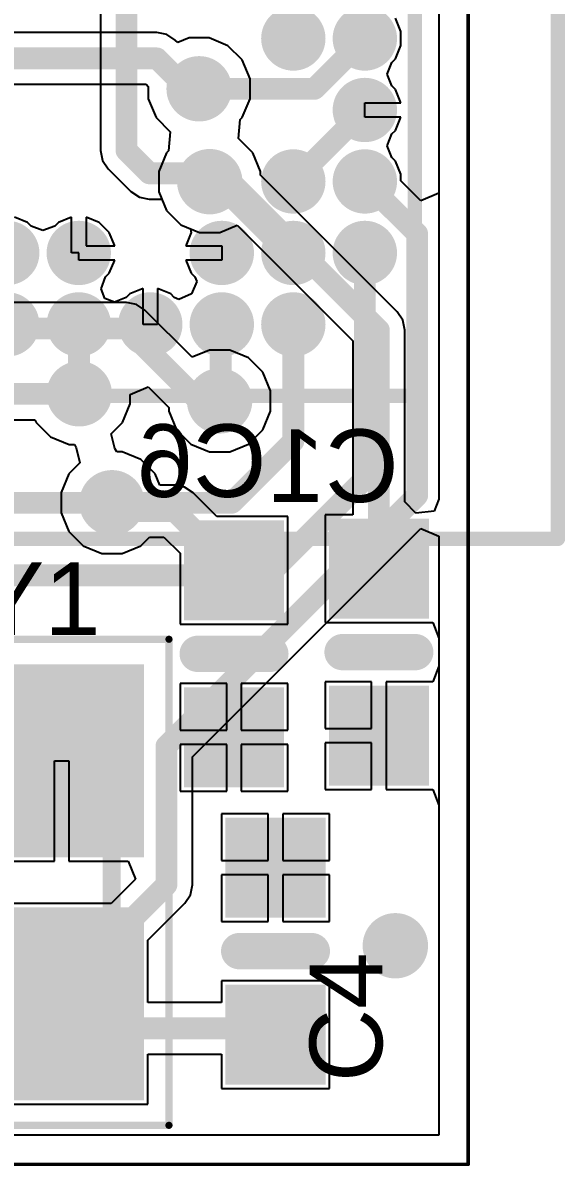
# Model space of a CAD drawing. Header units: inches. Extents: x 1.393 to 1.775, y 1.011 to 1.603.
# Drawn here: x 1.6255 to 1.7747, y 1.0113 to 1.3262 of the extents above; entities that cross this region are included whole.
import ezdxf

# ---------------------------------------------------------------- set-up
doc = ezdxf.new("R2010")
doc.units = ezdxf.units.IN
doc.header["$MEASUREMENT"] = 0
for name, color, linetype in [('Bottom Layer', 5, 'Continuous'), ('Bottom Overlay', 54, 'Continuous'), ('Bottom Paste', 16, 'Continuous'), ('Bottom Solder', 6, 'Continuous'), ('Mechanical 1', 6, 'Continuous'), ('Mechanical 13', 56, 'Continuous'), ('Mechanical 15', 56, 'Continuous'), ('Top Layer', 1, 'Continuous'), ('Top Overlay', 2, 'Continuous'), ('Top Paste', 8, 'Continuous'), ('Top Solder', 216, 'Continuous'), ('Via Holes', 16, 'Continuous')]:
    doc.layers.add(name, color=color, linetype=linetype)
doc.styles.add('Arial', font='', dxfattribs={"height": 0.2})
doc.styles.get('Arial').set_extended_font_data('Arial')

# ---------------------------------------------------------------- blocks, each defined once
blk = doc.blocks.new('XTAL_ECS_240_8_36_RWN_TR3_1')
at = {"layer": 'Top Layer'}
for points in [[(-0.05708665, 0.00590555), (-0.05708665, 0.04527565), (-0.00984255, 0.04527565), (-0.00984255, 0.00590555)], [(0.00984265, 0.00590555), (0.00984265, 0.04527565), (0.05708675, 0.04527565), (0.05708675, 0.00590555)], [(-0.05708655, -0.04527555), (-0.05708655, -0.00590545), (-0.00984245, -0.00590545), (-0.00984245, -0.04527555)], [(0.00984265, -0.04527555), (0.00984265, -0.00590545), (0.05708675, -0.00590545), (0.05708675, -0.04527555)]]:
    blk.add_hatch(color=1, dxfattribs=at).paths.add_polyline_path(points)
at = {"layer": 'Top Paste'}
for points in [[(-0.05708665, 0.00590555), (-0.05708665, 0.04527565), (-0.00984255, 0.04527565), (-0.00984255, 0.00590555)], [(0.00984265, 0.00590555), (0.00984265, 0.04527565), (0.05708675, 0.04527565), (0.05708675, 0.00590555)], [(-0.05708655, -0.04527555), (-0.05708655, -0.00590545), (-0.00984245, -0.00590545), (-0.00984245, -0.04527555)], [(0.00984265, -0.04527555), (0.00984265, -0.00590545), (0.05708675, -0.00590545), (0.05708675, -0.04527555)]]:
    blk.add_hatch(color=8, dxfattribs=at).paths.add_polyline_path(points)
at = {"layer": 'Top Solder'}
for points in [[(-0.06003945, 0.00295275), (-0.06003945, 0.04822845), (-0.00688975, 0.04822845), (-0.00688975, 0.00295275)], [(0.00688985, 0.00295275), (0.00688985, 0.04822845), (0.06003955, 0.04822845), (0.06003955, 0.00295275)], [(-0.06003935, -0.04822835), (-0.06003935, -0.00295265), (-0.00688965, -0.00295265), (-0.00688965, -0.04822835)], [(0.00688985, -0.04822835), (0.00688985, -0.00295265), (0.06003955, -0.00295265), (0.06003955, -0.04822835)]]:
    blk.add_hatch(color=216, dxfattribs=at).paths.add_polyline_path(points)
at = {"layer": 'Mechanical 13', "const_width": 0.005}
for points in [[(-0.0492127, -0.03937), (-0.0492127, 0.03937)], [(0.0492128, 0.03937), (-0.0492127, 0.03937)], [(0.0492128, -0.0393701), (0.0492128, 0.03937)], [(0.0492128, -0.0393701), (-0.0492127, -0.03937)]]:
    blk.add_lwpolyline(points, dxfattribs=at)
at = {"layer": 'Mechanical 13'}
for points, const_width in [([(-0.0504627, 0.03937, 1), (-0.0479627, 0.03937, 1)], 0.0025), ([(-0.0504627, 0.03937, 1), (-0.0479627, 0.03937, 1)], 0.0025), ([(0.0479628, 0.03937, 1), (0.0504628, 0.03937, 1)], 0.0025), ([(0.0479628, 0.03937, 1), (0.0504628, 0.03937, 1)], 0.0025), ([(-0.0767716, -0.027559, 1), (-0.0846456, -0.027559, 1)], 0.007874), ([(-0.0866141, -0.027559, 1), (-0.0826771, -0.027559, 1)], 0.003937), ([(-0.0787401, -0.027559, 1), (-0.0748031, -0.027559, 1)], 0.003937), ([(-0.0504627, -0.03937, 1), (-0.0479627, -0.03937, 1)], 0.0025), ([(-0.0504627, -0.03937, 1), (-0.0479627, -0.03937, 1)], 0.0025), ([(0.0479628, -0.0393701, 1), (0.0504628, -0.0393701, 1)], 0.0025), ([(0.0479628, -0.0393701, 1), (0.0504628, -0.0393701, 1)], 0.0025)]:
    blk.add_lwpolyline(points, format="xyb", close=True, dxfattribs=dict(at, const_width=const_width))
at = {"layer": 'Mechanical 15', "const_width": 0.0019685}
for points in [[(0.0669291, 0.0551182), (-0.066929, 0.0551182)], [(-0.066929, -0.0551182), (-0.066929, 0.0551182)], [(0.0669291, -0.0551182), (0.0669291, 0.0551182)], [(0.0669291, -0.0551182), (-0.066929, -0.0551182)]]:
    blk.add_lwpolyline(points, dxfattribs=at)
at = {"layer": 'Mechanical 15', "const_width": 0.0009842}
for points in [[(-0.0674211, 0.0551182, 1), (-0.0664369, 0.0551182, 1)], [(-0.0674211, 0.0551182, 1), (-0.0664369, 0.0551182, 1)], [(0.066437, 0.0551182, 1), (0.0674212, 0.0551182, 1)], [(0.066437, 0.0551182, 1), (0.0674212, 0.0551182, 1)], [(-0.0674211, -0.0551182, 1), (-0.0664369, -0.0551182, 1)], [(-0.0674211, -0.0551182, 1), (-0.0664369, -0.0551182, 1)], [(0.066437, -0.0551182, 1), (0.0674212, -0.0551182, 1)], [(0.066437, -0.0551182, 1), (0.0674212, -0.0551182, 1)]]:
    blk.add_lwpolyline(points, format="xyb", close=True, dxfattribs=at)
at = {"layer": 'Top Overlay'}
for points, const_width in [([(-0.0767716, -0.027559, 1), (-0.0846456, -0.027559, 1)], 0.007874), ([(-0.0866141, -0.027559, 1), (-0.0826771, -0.027559, 1)], 0.003937), ([(-0.0787401, -0.027559, 1), (-0.0748031, -0.027559, 1)], 0.003937)]:
    blk.add_lwpolyline(points, format="xyb", close=True, dxfattribs=dict(at, const_width=const_width))
blk = doc.blocks.new('A121001TR_3')
at = {"layer": 'Top Layer'}
h = blk.add_hatch(color=1, dxfattribs=at)
edge = h.paths.add_edge_path()
edge.add_arc((0.0688976, -0.0098425), 0.0059055, 0, 360)
h = blk.add_hatch(color=1, dxfattribs=at)
edge = h.paths.add_edge_path()
edge.add_arc((0.0885827, -0.0098425), 0.0059055, 0, 360)
h = blk.add_hatch(color=1, dxfattribs=at)
edge = h.paths.add_edge_path()
edge.add_arc((0.0885827, -0.0295276), 0.0059055, 0, 360)
h = blk.add_hatch(color=1, dxfattribs=at)
edge = h.paths.add_edge_path()
edge.add_arc((0.0688975, -0.0492126), 0.0059055, 0, 360)
h = blk.add_hatch(color=1, dxfattribs=at)
edge = h.paths.add_edge_path()
edge.add_arc((0.0885827, -0.0492126), 0.0059055, 0, 360)
h = blk.add_hatch(color=1, dxfattribs=at)
edge = h.paths.add_edge_path()
edge.add_arc((-0.0098424, -0.0688975), 0.0059055, 0, 360)
h = blk.add_hatch(color=1, dxfattribs=at)
edge = h.paths.add_edge_path()
edge.add_arc((0.0098425, -0.0688976), 0.0059055, 0, 360)
h = blk.add_hatch(color=1, dxfattribs=at)
edge = h.paths.add_edge_path()
edge.add_arc((0.0492125, -0.0688976), 0.0059055, 0, 360)
h = blk.add_hatch(color=1, dxfattribs=at)
edge = h.paths.add_edge_path()
edge.add_arc((0.0688975, -0.0688976), 0.0059055, 0, 360)
h = blk.add_hatch(color=1, dxfattribs=at)
edge = h.paths.add_edge_path()
edge.add_arc((0.0885827, -0.0688976), 0.0059055, 0, 360)
h = blk.add_hatch(color=1, dxfattribs=at)
edge = h.paths.add_edge_path()
edge.add_arc((-0.0098425, -0.0885827), 0.0059055, 0, 360)
h = blk.add_hatch(color=1, dxfattribs=at)
edge = h.paths.add_edge_path()
edge.add_arc((0.0098425, -0.0885827), 0.0059055, 0, 360)
h = blk.add_hatch(color=1, dxfattribs=at)
edge = h.paths.add_edge_path()
edge.add_arc((0.0295276, -0.0885828), 0.0059055, 0, 360)
h = blk.add_hatch(color=1, dxfattribs=at)
edge = h.paths.add_edge_path()
edge.add_arc((0.0492127, -0.0885828), 0.0059055, 0, 360)
h = blk.add_hatch(color=1, dxfattribs=at)
edge = h.paths.add_edge_path()
edge.add_arc((0.0688977, -0.0885828), 0.0059055, 0, 360)
at = {"layer": 'Top Paste'}
h = blk.add_hatch(color=8, dxfattribs=at)
edge = h.paths.add_edge_path()
edge.add_arc((0.0688976, -0.0098425), 0.0059055, 0, 360)
h = blk.add_hatch(color=8, dxfattribs=at)
edge = h.paths.add_edge_path()
edge.add_arc((0.0885827, -0.0098425), 0.0059055, 0, 360)
h = blk.add_hatch(color=8, dxfattribs=at)
edge = h.paths.add_edge_path()
edge.add_arc((0.0885827, -0.0295276), 0.0059055, 0, 360)
h = blk.add_hatch(color=8, dxfattribs=at)
edge = h.paths.add_edge_path()
edge.add_arc((0.0688975, -0.0492126), 0.0059055, 0, 360)
h = blk.add_hatch(color=8, dxfattribs=at)
edge = h.paths.add_edge_path()
edge.add_arc((0.0885827, -0.0492126), 0.0059055, 0, 360)
h = blk.add_hatch(color=8, dxfattribs=at)
edge = h.paths.add_edge_path()
edge.add_arc((-0.0098424, -0.0688975), 0.0059055, 0, 360)
h = blk.add_hatch(color=8, dxfattribs=at)
edge = h.paths.add_edge_path()
edge.add_arc((0.0098425, -0.0688976), 0.0059055, 0, 360)
h = blk.add_hatch(color=8, dxfattribs=at)
edge = h.paths.add_edge_path()
edge.add_arc((0.0492125, -0.0688976), 0.0059055, 0, 360)
h = blk.add_hatch(color=8, dxfattribs=at)
edge = h.paths.add_edge_path()
edge.add_arc((0.0688975, -0.0688976), 0.0059055, 0, 360)
h = blk.add_hatch(color=8, dxfattribs=at)
edge = h.paths.add_edge_path()
edge.add_arc((0.0885827, -0.0688976), 0.0059055, 0, 360)
h = blk.add_hatch(color=8, dxfattribs=at)
edge = h.paths.add_edge_path()
edge.add_arc((-0.0098425, -0.0885827), 0.0059055, 0, 360)
h = blk.add_hatch(color=8, dxfattribs=at)
edge = h.paths.add_edge_path()
edge.add_arc((0.0098425, -0.0885827), 0.0059055, 0, 360)
h = blk.add_hatch(color=8, dxfattribs=at)
edge = h.paths.add_edge_path()
edge.add_arc((0.0295276, -0.0885828), 0.0059055, 0, 360)
h = blk.add_hatch(color=8, dxfattribs=at)
edge = h.paths.add_edge_path()
edge.add_arc((0.0492127, -0.0885828), 0.0059055, 0, 360)
h = blk.add_hatch(color=8, dxfattribs=at)
edge = h.paths.add_edge_path()
edge.add_arc((0.0688977, -0.0885828), 0.0059055, 0, 360)
at = {"layer": 'Top Solder'}
h = blk.add_hatch(color=216, dxfattribs=at)
edge = h.paths.add_edge_path()
edge.add_arc((0.0688976, -0.0098425), 0.0088583, 0, 360)
h = blk.add_hatch(color=216, dxfattribs=at)
edge = h.paths.add_edge_path()
edge.add_arc((0.0885827, -0.0098425), 0.0088583, 0, 360)
h = blk.add_hatch(color=216, dxfattribs=at)
edge = h.paths.add_edge_path()
edge.add_arc((0.0885827, -0.0295276), 0.0088583, 0, 360)
h = blk.add_hatch(color=216, dxfattribs=at)
edge = h.paths.add_edge_path()
edge.add_arc((0.0688975, -0.0492126), 0.0088583, 0, 360)
h = blk.add_hatch(color=216, dxfattribs=at)
edge = h.paths.add_edge_path()
edge.add_arc((0.0885827, -0.0492126), 0.0088583, 0, 360)
h = blk.add_hatch(color=216, dxfattribs=at)
edge = h.paths.add_edge_path()
edge.add_arc((-0.0098424, -0.0688975), 0.0088583, 0, 360)
h = blk.add_hatch(color=216, dxfattribs=at)
edge = h.paths.add_edge_path()
edge.add_arc((0.0098425, -0.0688976), 0.0088583, 0, 360)
h = blk.add_hatch(color=216, dxfattribs=at)
edge = h.paths.add_edge_path()
edge.add_arc((0.0492125, -0.0688976), 0.0088583, 0, 360)
h = blk.add_hatch(color=216, dxfattribs=at)
edge = h.paths.add_edge_path()
edge.add_arc((0.0688975, -0.0688976), 0.0088583, 0, 360)
h = blk.add_hatch(color=216, dxfattribs=at)
edge = h.paths.add_edge_path()
edge.add_arc((0.0885827, -0.0688976), 0.0088583, 0, 360)
h = blk.add_hatch(color=216, dxfattribs=at)
edge = h.paths.add_edge_path()
edge.add_arc((-0.0098425, -0.0885827), 0.0088583, 0, 360)
h = blk.add_hatch(color=216, dxfattribs=at)
edge = h.paths.add_edge_path()
edge.add_arc((0.0098425, -0.0885827), 0.0088583, 0, 360)
h = blk.add_hatch(color=216, dxfattribs=at)
edge = h.paths.add_edge_path()
edge.add_arc((0.0295276, -0.0885828), 0.0088583, 0, 360)
h = blk.add_hatch(color=216, dxfattribs=at)
edge = h.paths.add_edge_path()
edge.add_arc((0.0492127, -0.0885828), 0.0088583, 0, 360)
h = blk.add_hatch(color=216, dxfattribs=at)
edge = h.paths.add_edge_path()
edge.add_arc((0.0688977, -0.0885828), 0.0088583, 0, 360)
at = {"layer": 'Mechanical 13', "const_width": 0.003937}
for points in [[(0.1023622, -0.1082677), (0.1023623, 0.1082676)], [(-0.1023622, -0.1082677), (0.1023622, -0.1082677)]]:
    blk.add_lwpolyline(points, dxfattribs=at)
at = {"layer": 'Mechanical 13', "const_width": 0.0019685}
blk.add_lwpolyline([(0.101378, -0.1082677, 1), (0.1033464, -0.1082677, 1)], format="xyb", close=True, dxfattribs=at)
blk.add_lwpolyline([(0.101378, -0.1082677, 1), (0.1033464, -0.1082677, 1)], format="xyb", close=True, dxfattribs=at)
at = {"layer": 'Mechanical 15', "const_width": 0.003937}
for points in [[(0.1417323, -0.1476378), (0.1417323, 0.1476378)], [(-0.1417322, -0.1476377), (0.1417323, -0.1476378)]]:
    blk.add_lwpolyline(points, dxfattribs=at)
at = {"layer": 'Mechanical 15', "const_width": 0.0019685}
blk.add_lwpolyline([(0.1407481, -0.1476378, 1), (0.1427165, -0.1476378, 1)], format="xyb", close=True, dxfattribs=at)
blk.add_lwpolyline([(0.1407481, -0.1476378, 1), (0.1427165, -0.1476378, 1)], format="xyb", close=True, dxfattribs=at)
at = {"layer": 'Top Overlay', "const_width": 0.003937}
for points in [[(0.1023622, -0.1082677), (0.1023623, 0.1082676)], [(-0.1023622, -0.1082677), (0.1023622, -0.1082677)]]:
    blk.add_lwpolyline(points, dxfattribs=at)
at = {"layer": 'Top Overlay', "const_width": 0.0019685}
blk.add_lwpolyline([(0.101378, -0.1082677, 1), (0.1033464, -0.1082677, 1)], format="xyb", close=True, dxfattribs=at)
blk.add_lwpolyline([(0.101378, -0.1082677, 1), (0.1033464, -0.1082677, 1)], format="xyb", close=True, dxfattribs=at)
blk = doc.blocks.new('SMD_0402C_6')
at = {"layer": 'Top Layer'}
for points in [[(0.01082675, 0.03382695), (0.01082675, 0.01217345), (-0.01082675, 0.01217345), (-0.01082675, 0.03382695)], [(0.01082665, -0.01217335), (0.01082665, -0.03382685), (-0.01082685, -0.03382685), (-0.01082685, -0.01217335)]]:
    blk.add_hatch(color=1, dxfattribs=at).paths.add_polyline_path(points)
at = {"layer": 'Top Paste'}
for points in [[(0.01082675, 0.03382695), (0.01082675, 0.01217345), (-0.01082675, 0.01217345), (-0.01082675, 0.03382695)], [(0.01082665, -0.01217335), (0.01082665, -0.03382685), (-0.01082685, -0.03382685), (-0.01082685, -0.01217335)]]:
    blk.add_hatch(color=8, dxfattribs=at).paths.add_polyline_path(points)
at = {"layer": 'Top Solder'}
for points in [[(0.01377955, 0.03677975), (0.01377955, 0.00922065), (-0.01377955, 0.00922065), (-0.01377955, 0.03677975)], [(0.01377945, -0.00922055), (0.01377945, -0.03677965), (-0.01377965, -0.03677965), (-0.01377965, -0.00922055)]]:
    blk.add_hatch(color=216, dxfattribs=at).paths.add_polyline_path(points)
at = {"layer": 'Top Overlay', "const_width": 0.01}
blk.add_lwpolyline([(-0.01, 6.4e-06), (0.0099998, 6.4e-06)], dxfattribs=at)
at = {"layer": 'Top Overlay', "const_width": 0.005}
for points in [[(-0.0125, 6.4e-06, 1), (-0.0075, 6.4e-06, 1)], [(0.0074998, 6.4e-06, 1), (0.0124998, 6.4e-06, 1)]]:
    blk.add_lwpolyline(points, format="xyb", close=True, dxfattribs=at)
blk = doc.blocks.new('SMD_0402C_B_7')
at = {"layer": 'Bottom Layer'}
for points in [[(-0.01082675, 0.01217335), (-0.01082675, 0.03382685), (0.01082675, 0.03382685), (0.01082675, 0.01217335)], [(-0.01082675, -0.03382685), (-0.01082675, -0.01217335), (0.01082675, -0.01217335), (0.01082675, -0.03382685)]]:
    blk.add_hatch(color=5, dxfattribs=at).paths.add_polyline_path(points)
at = {"layer": 'Bottom Paste'}
for points in [[(-0.01082675, 0.01217335), (-0.01082675, 0.03382685), (0.01082675, 0.03382685), (0.01082675, 0.01217335)], [(-0.01082675, -0.03382685), (-0.01082675, -0.01217335), (0.01082675, -0.01217335), (0.01082675, -0.03382685)]]:
    blk.add_hatch(color=16, dxfattribs=at).paths.add_polyline_path(points)
at = {"layer": 'Bottom Solder'}
for points in [[(-0.01377955, 0.00922055), (-0.01377955, 0.03677965), (0.01377955, 0.03677965), (0.01377955, 0.00922055)], [(-0.01377955, -0.03677965), (-0.01377955, -0.00922055), (0.01377955, -0.00922055), (0.01377955, -0.03677965)]]:
    blk.add_hatch(color=6, dxfattribs=at).paths.add_polyline_path(points)
at = {"layer": 'Bottom Overlay', "const_width": 0.01}
blk.add_lwpolyline([(0.01, -6.4e-06), (-0.0099999, -6.4e-06)], dxfattribs=at)
at = {"layer": 'Bottom Overlay', "const_width": 0.005}
for points in [[(-0.0124999, -6.4e-06, 1), (-0.0074999, -6.4e-06, 1)], [(0.0075, -6.4e-06, 1), (0.0125, -6.4e-06, 1)]]:
    blk.add_lwpolyline(points, format="xyb", close=True, dxfattribs=at)
blk = doc.blocks.new('SMD_0402C_B_8')
at = {"layer": 'Bottom Layer'}
for points in [[(-0.01082675, 0.01217325), (-0.01082675, 0.03382675), (0.01082675, 0.03382675), (0.01082675, 0.01217325)], [(-0.01082675, -0.03382675), (-0.01082675, -0.01217325), (0.01082675, -0.01217325), (0.01082675, -0.03382675)]]:
    blk.add_hatch(color=5, dxfattribs=at).paths.add_polyline_path(points)
at = {"layer": 'Bottom Paste'}
for points in [[(-0.01082675, 0.01217325), (-0.01082675, 0.03382675), (0.01082675, 0.03382675), (0.01082675, 0.01217325)], [(-0.01082675, -0.03382675), (-0.01082675, -0.01217325), (0.01082675, -0.01217325), (0.01082675, -0.03382675)]]:
    blk.add_hatch(color=16, dxfattribs=at).paths.add_polyline_path(points)
at = {"layer": 'Bottom Solder'}
for points in [[(-0.01377955, 0.00922045), (-0.01377955, 0.03677955), (0.01377955, 0.03677955), (0.01377955, 0.00922045)], [(-0.01377955, -0.03677955), (-0.01377955, -0.00922045), (0.01377955, -0.00922045), (0.01377955, -0.03677955)]]:
    blk.add_hatch(color=6, dxfattribs=at).paths.add_polyline_path(points)
at = {"layer": 'Bottom Overlay', "const_width": 0.01}
blk.add_lwpolyline([(0.01, -6.4e-06), (-0.01, -6.4e-06)], dxfattribs=at)
at = {"layer": 'Bottom Overlay', "const_width": 0.005}
for points in [[(-0.0125, -6.4e-06, 1), (-0.0075, -6.4e-06, 1)], [(0.0075, -6.4e-06, 1), (0.0125, -6.4e-06, 1)]]:
    blk.add_lwpolyline(points, format="xyb", close=True, dxfattribs=at)

msp = doc.modelspace()

# ---------------------------------------------------------------- hatches: boundary and pattern name
at = {"layer": 'Bottom Layer'}
h = msp.add_hatch(color=5, dxfattribs=at)
edge = h.paths.add_edge_path()
edge.add_arc((1.674, 1.308), 0.009, 0, 360)
h = msp.add_hatch(color=5, dxfattribs=at)
edge = h.paths.add_edge_path()
edge.add_arc((1.6769151, 1.2824218), 0.009, 0, 360)
h = msp.add_hatch(color=5, dxfattribs=at)
edge = h.paths.add_edge_path()
edge.add_arc((1.641, 1.224), 0.009, 0, 360)
h = msp.add_hatch(color=5, dxfattribs=at)
edge = h.paths.add_edge_path()
edge.add_arc((1.6796298, 1.2220456), 0.009, 0, 360)
h = msp.add_hatch(color=5, dxfattribs=at)
edge = h.paths.add_edge_path()
edge.add_arc((1.65, 1.194), 0.009, 0, 360)
h = msp.add_hatch(color=5, dxfattribs=at)
edge = h.paths.add_edge_path()
edge.add_arc((1.728, 1.072), 0.009, 0, 360)
at = {"layer": 'Top Layer'}
h = msp.add_hatch(color=1, dxfattribs=at)
edge = h.paths.add_edge_path()
edge.add_arc((1.674, 1.308), 0.009, 0, 360)
h = msp.add_hatch(color=1, dxfattribs=at)
edge = h.paths.add_edge_path()
edge.add_arc((1.6769151, 1.2824218), 0.009, 0, 360)
h = msp.add_hatch(color=1, dxfattribs=at)
edge = h.paths.add_edge_path()
edge.add_arc((1.641, 1.224), 0.009, 0, 360)
h = msp.add_hatch(color=1, dxfattribs=at)
edge = h.paths.add_edge_path()
edge.add_arc((1.6796298, 1.2220456), 0.009, 0, 360)
h = msp.add_hatch(color=1, dxfattribs=at)
edge = h.paths.add_edge_path()
edge.add_arc((1.65, 1.194), 0.009, 0, 360)
h = msp.add_hatch(color=1, dxfattribs=at)
edge = h.paths.add_edge_path()
edge.add_arc((1.728, 1.072), 0.009, 0, 360)
at = {"layer": 'Via Holes'}
h = msp.add_hatch(color=7, dxfattribs=at)
edge = h.paths.add_edge_path()
edge.add_arc((1.674, 1.308), 0.004, 0, 360)
h = msp.add_hatch(color=7, dxfattribs=at)
edge = h.paths.add_edge_path()
edge.add_arc((1.6769151, 1.2824218), 0.004, 0, 360)
h = msp.add_hatch(color=7, dxfattribs=at)
edge = h.paths.add_edge_path()
edge.add_arc((1.641, 1.224), 0.004, 0, 360)
h = msp.add_hatch(color=7, dxfattribs=at)
edge = h.paths.add_edge_path()
edge.add_arc((1.6796298, 1.2220456), 0.004, 0, 360)
h = msp.add_hatch(color=7, dxfattribs=at)
edge = h.paths.add_edge_path()
edge.add_arc((1.65, 1.194), 0.004, 0, 360)
h = msp.add_hatch(color=7, dxfattribs=at)
edge = h.paths.add_edge_path()
edge.add_arc((1.728, 1.072), 0.004, 0, 360)

# ---------------------------------------------------------------- linework, layer by layer
at = {"layer": 'Bottom Layer'}
for p, q in [((1.7400037, 1.5943344), (1.7400037, 1.194979)), ((1.6623749, 1.323515), (1.534882, 1.323515)), ((1.6651062, 1.3229717), (1.6623749, 1.323515)), ((1.6674216, 1.3214246), (1.6651062, 1.3229717)), ((1.6681259, 1.3207203), (1.6674216, 1.3214246)), ((1.6712152, 1.322), (1.6681259, 1.3207203)), ((1.6767848, 1.322), (1.6712152, 1.322)), ((1.6819304, 1.3198686), (1.6767848, 1.322)), ((1.6858686, 1.3159304), (1.6819304, 1.3198686)), ((1.688, 1.3107848), (1.6858686, 1.3159304)), ((1.688, 1.3052152), (1.688, 1.3107848)), ((1.534882, 1.3092408), (1.6594186, 1.3092408)), ((1.6594186, 1.3092408), (1.66, 1.3086594)), ((1.66, 1.3086594), (1.66, 1.3052152)), ((1.66, 1.3052152), (1.6621314, 1.3000696)), ((1.6858686, 1.3000696), (1.688, 1.3052152)), ((1.6621314, 1.3000696), (1.6660695, 1.2961315)), ((1.6848456, 1.2942903), (1.6853093, 1.2995103)), ((1.6853093, 1.2995103), (1.6858686, 1.3000696)), ((1.6660695, 1.2961315), (1.6656058, 1.2909115)), ((1.6887837, 1.2903522), (1.6848456, 1.2942903)), ((1.6656058, 1.2909115), (1.6650465, 1.2903522)), ((1.6650465, 1.2903522), (1.6629151, 1.2852066)), ((1.6909151, 1.2852066), (1.6887837, 1.2903522)), ((1.6629151, 1.2852066), (1.6629151, 1.279637)), ((1.6909151, 1.2841783), (1.6909151, 1.2852066)), ((1.7285192, 1.2465742), (1.6909151, 1.2841783)), ((1.6629151, 1.279637), (1.6650465, 1.2744914)), ((1.6650465, 1.2744914), (1.6689847, 1.2705532)), ((1.6689847, 1.2705532), (1.6741303, 1.2684218)), ((1.6796999, 1.2684218), (1.6844975, 1.2704091)), ((1.6844975, 1.2704091), (1.7163354, 1.2385712)), ((1.6741303, 1.2684218), (1.6796999, 1.2684218)), ((1.654, 1.2491371), (1.6159563, 1.2491371)), ((1.6567313, 1.2485938), (1.654, 1.2491371)), ((1.6590467, 1.2470467), (1.6567313, 1.2485938)), ((1.6720387, 1.2340547), (1.6590467, 1.2470467)), ((1.7300663, 1.2442588), (1.7285192, 1.2465742)), ((1.7306096, 1.2415275), (1.7300663, 1.2442588)), ((1.7306096, 1.1942206), (1.7306096, 1.2415275)), ((1.7163354, 1.2385712), (1.7163354, 1.190685)), ((1.676845, 1.2360456), (1.6720387, 1.2340547)), ((1.6824146, 1.2360456), (1.676845, 1.2360456)), ((1.6875602, 1.2339142), (1.6824146, 1.2360456)), ((1.6914984, 1.229976), (1.6875602, 1.2339142)), ((1.6936298, 1.2248304), (1.6914984, 1.229976)), ((1.655, 1.2238355), (1.66, 1.2259066)), ((1.66, 1.2259066), (1.6656298, 1.2202768)), ((1.6936298, 1.2192608), (1.6936298, 1.2248304)), ((1.655, 1.2212152), (1.655, 1.2238355)), ((1.6528686, 1.2160696), (1.655, 1.2212152)), ((1.6656298, 1.2202768), (1.6656298, 1.2192608)), ((1.6656298, 1.2192608), (1.6677612, 1.2141152)), ((1.6914984, 1.2141152), (1.6936298, 1.2192608)), ((1.614, 1.2168629), (1.6288028, 1.2168629)), ((1.6288028, 1.2168629), (1.6291314, 1.2160696)), ((1.6291314, 1.2160696), (1.6330696, 1.2121314)), ((1.649799, 1.213), (1.6528686, 1.2160696)), ((1.6508046, 1.2089072), (1.649799, 1.213)), ((1.6677612, 1.2141152), (1.6716994, 1.210177)), ((1.6875602, 1.210177), (1.6914984, 1.2141152)), ((1.6330696, 1.2121314), (1.6382152, 1.21)), ((1.6382152, 1.21), (1.6396681, 1.21)), ((1.6396681, 1.21), (1.6401954, 1.2090928)), ((1.6401954, 1.2090928), (1.641201, 1.205)), ((1.6716994, 1.210177), (1.676845, 1.2080456)), ((1.6824146, 1.2080456), (1.6875602, 1.210177)), ((1.6513319, 1.208), (1.6508046, 1.2089072)), ((1.6527848, 1.208), (1.6513319, 1.208)), ((1.6579304, 1.2058686), (1.6527848, 1.208)), ((1.6618686, 1.2019304), (1.6579304, 1.2058686)), ((1.676845, 1.2080456), (1.6824146, 1.2080456)), ((1.641201, 1.205), (1.6381314, 1.2019304)), ((1.6381314, 1.2019304), (1.636, 1.1967848)), ((1.6631482, 1.1988411), (1.6618686, 1.2019304)), ((1.636, 1.1967848), (1.636, 1.1912152)), ((1.6672802, 1.1988411), (1.6631482, 1.1988411)), ((1.6700115, 1.1982978), (1.6672802, 1.1988411)), ((1.6723269, 1.1967507), (1.6700115, 1.1982978)), ((1.6788651, 1.1902125), (1.6723269, 1.1967507)), ((1.7336722, 1.1911581), (1.7306096, 1.1942206)), ((1.7400037, 1.194979), (1.7387132, 1.1917281)), ((1.636, 1.1912152), (1.6381314, 1.1860696)), ((1.6984251, 1.1902125), (1.6788651, 1.1902125)), ((1.6984251, 1.1605591), (1.6984251, 1.1902125)), ((1.7163354, 1.190685), (1.7086458, 1.190685)), ((1.7086458, 1.190685), (1.7086458, 1.1610316)), ((1.7387132, 1.1917281), (1.7336722, 1.1911581)), ((1.6381314, 1.1860696), (1.6420696, 1.1821314)), ((1.6579304, 1.1821314), (1.6603659, 1.1845669)), ((1.6603659, 1.1845669), (1.6643239, 1.1845669)), ((1.6643239, 1.1845669), (1.6687717, 1.1801191)), ((1.6420696, 1.1821314), (1.6472152, 1.18)), ((1.6527848, 1.18), (1.6579304, 1.1821314)), ((1.6472152, 1.18), (1.6527848, 1.18)), ((1.6687717, 1.1801191), (1.6687717, 1.1605591)), ((1.6687717, 1.1605591), (1.6984251, 1.1605591)), ((1.7086458, 1.1610316), (1.7382991, 1.1610315)), ((1.7382991, 1.1610315), (1.7400037, 1.1567376)), ((1.7400037, 1.1567376), (1.7400037, 1.1489788)), ((1.7400037, 1.1489788), (1.7382991, 1.1446849)), ((1.6815984, 1.1442125), (1.6687717, 1.1442125)), ((1.6687717, 1.1442125), (1.6687717, 1.1313858)), ((1.6815984, 1.1313858), (1.6815984, 1.1442125)), ((1.6984251, 1.1442125), (1.6855984, 1.1442125)), ((1.6855984, 1.1442125), (1.6855984, 1.1313858)), ((1.6984251, 1.1313858), (1.6984251, 1.1442125)), ((1.7214724, 1.1446848), (1.7086458, 1.1446848)), ((1.7086458, 1.1446848), (1.7086458, 1.131858)), ((1.7214724, 1.131858), (1.7214724, 1.1446848)), ((1.7350036, 1.1446848), (1.7254724, 1.1446848)), ((1.7254724, 1.1446848), (1.7254724, 1.129858)), ((1.7382991, 1.1446849), (1.7350036, 1.1446848)), ((1.6687717, 1.1313858), (1.6815984, 1.1313858)), ((1.6855984, 1.1313858), (1.6984251, 1.1313858)), ((1.7086458, 1.131858), (1.7214724, 1.131858)), ((1.6815984, 1.1273858), (1.6687717, 1.1273858)), ((1.6687717, 1.1273858), (1.6687717, 1.1145591)), ((1.6815984, 1.1145591), (1.6815984, 1.1273858)), ((1.6984251, 1.1273858), (1.6855984, 1.1273858)), ((1.6855984, 1.1273858), (1.6855984, 1.1145591)), ((1.6984251, 1.1145591), (1.6984251, 1.1273858)), ((1.7214724, 1.127858), (1.7086458, 1.127858)), ((1.7086458, 1.127858), (1.7086458, 1.1150314)), ((1.7214724, 1.1150314), (1.7214724, 1.127858)), ((1.7254724, 1.129858), (1.7254724, 1.1150314)), ((1.6687717, 1.1145591), (1.6815984, 1.1145591)), ((1.6855984, 1.1145591), (1.6984251, 1.1145591)), ((1.7086458, 1.1150314), (1.7214724, 1.1150314)), ((1.7254724, 1.1150314), (1.7382991, 1.1150313)), ((1.7382991, 1.1150313), (1.7400037, 1.1107374)), ((1.7400037, 1.1107374), (1.7400037, 1.0198388)), ((1.7400037, 1.0198388), (1.4017286, 1.0198388))]:
    msp.add_line(p, q, dxfattribs=at)
at = {"layer": 'Bottom Layer', "const_width": 0.006}
for points in [[(1.511197, 1.3163779), (1.6623749, 1.3163779)], [(1.6623749, 1.3163779), (1.6707528, 1.308)], [(1.6707528, 1.308), (1.674, 1.308)], [(1.6769151, 1.2818244), (1.6769151, 1.2824218)], [(1.6769151, 1.2818244), (1.6770368, 1.2817027)], [(1.6770368, 1.2817027), (1.6832973, 1.2817027)], [(1.6832973, 1.2817027), (1.7234725, 1.2415275)], [(1.613, 1.242), (1.654, 1.242)], [(1.654, 1.242), (1.6739544, 1.2220456)], [(1.7234725, 1.1758583), (1.7234725, 1.2415275)], [(1.614, 1.224), (1.641, 1.224)], [(1.6739544, 1.2220456), (1.6796298, 1.2220456)], [(1.65, 1.194), (1.652296, 1.191704)], [(1.652296, 1.191704), (1.6672802, 1.191704)], [(1.6672802, 1.191704), (1.6835984, 1.1753858)]]:
    msp.add_lwpolyline(points, dxfattribs=at)
at = {"layer": 'Bottom Layer', "const_width": 0.003}
for points in [[(1.6608749, 1.3163779, 1), (1.6638749, 1.3163779, 1)], [(1.6608749, 1.3163779, 1), (1.6638749, 1.3163779, 1)], [(1.6692528, 1.308, 1), (1.6722528, 1.308, 1)], [(1.6692528, 1.308, 1), (1.6722528, 1.308, 1)], [(1.6725, 1.308, 1), (1.6755, 1.308, 1)], [(1.6754151, 1.2824218, 1), (1.6784151, 1.2824218, 1)], [(1.6754151, 1.2818244, 1), (1.6784151, 1.2818244, 1)], [(1.6754151, 1.2818244, 1), (1.6784151, 1.2818244, 1)], [(1.6755368, 1.2817027, 1), (1.6785368, 1.2817027, 1)], [(1.6755368, 1.2817027, 1), (1.6785368, 1.2817027, 1)], [(1.6817973, 1.2817027, 1), (1.6847973, 1.2817027, 1)], [(1.6817973, 1.2817027, 1), (1.6847973, 1.2817027, 1)], [(1.6525, 1.242, 1), (1.6555, 1.242, 1)], [(1.6525, 1.242, 1), (1.6555, 1.242, 1)], [(1.7219725, 1.2415275, 1), (1.7249725, 1.2415275, 1)], [(1.7219725, 1.2415275, 1), (1.7249725, 1.2415275, 1)], [(1.6395, 1.224, 1), (1.6425, 1.224, 1)], [(1.6724544, 1.2220456, 1), (1.6754544, 1.2220456, 1)], [(1.6724544, 1.2220456, 1), (1.6754544, 1.2220456, 1)], [(1.6781298, 1.2220456, 1), (1.6811298, 1.2220456, 1)], [(1.6485, 1.194, 1), (1.6515, 1.194, 1)], [(1.650796, 1.191704, 1), (1.653796, 1.191704, 1)], [(1.650796, 1.191704, 1), (1.653796, 1.191704, 1)], [(1.6657802, 1.191704, 1), (1.6687802, 1.191704, 1)], [(1.6657802, 1.191704, 1), (1.6687802, 1.191704, 1)], [(1.6820984, 1.1753858, 1), (1.6850984, 1.1753858, 1)], [(1.7219725, 1.1758583, 1), (1.7249725, 1.1758583, 1)]]:
    msp.add_lwpolyline(points, format="xyb", close=True, dxfattribs=at)
at = {"layer": 'Mechanical 1', "const_width": 0.001}
for points in [[(1.7480315, 1.011811), (1.7480315, 1.6023622)], [(1.3937008, 1.011811), (1.7480315, 1.011811)]]:
    msp.add_lwpolyline(points, dxfattribs=at)
at = {"layer": 'Mechanical 1', "const_width": 0.0005}
msp.add_lwpolyline([(1.7477815, 1.011811, 1), (1.7482815, 1.011811, 1)], format="xyb", close=True, dxfattribs=at)
msp.add_lwpolyline([(1.7477815, 1.011811, 1), (1.7482815, 1.011811, 1)], format="xyb", close=True, dxfattribs=at)
at = {"layer": 'Top Layer'}
for p, q in [((1.7400037, 1.5943344), (1.7400037, 1.2792474)), ((1.6468629, 1.3737608), (1.6468629, 1.291)), ((1.7295118, 1.3238207), (1.7280038, 1.3274614)), ((1.7295118, 1.3198801), (1.7295118, 1.3238207)), ((1.7280038, 1.3162394), (1.7295118, 1.3198801)), ((1.7270006, 1.3152362), (1.7280038, 1.3162394)), ((1.7257688, 1.3120079), (1.7270006, 1.3152362)), ((1.7270006, 1.3087795), (1.7257688, 1.3120079)), ((1.7280038, 1.3077763), (1.7270006, 1.3087795)), ((1.7294995, 1.3041653), (1.7280038, 1.3077763)), ((1.7196063, 1.3001653), (1.7196063, 1.3041653)), ((1.7196063, 1.3041653), (1.7294995, 1.3041653)), ((1.7294995, 1.3001653), (1.7196063, 1.3001653)), ((1.7280038, 1.2965543), (1.7294995, 1.3001653)), ((1.7257688, 1.2923228), (1.7270006, 1.2955511)), ((1.7270006, 1.2955511), (1.7280038, 1.2965543)), ((1.6468629, 1.291), (1.6474062, 1.2882687)), ((1.7270006, 1.2890945), (1.7257688, 1.2923228)), ((1.6474062, 1.2882687), (1.6489533, 1.2859533)), ((1.7280038, 1.2880913), (1.7270006, 1.2890945)), ((1.7295118, 1.2844506), (1.7280038, 1.2880913)), ((1.6489533, 1.2859533), (1.6552355, 1.2796711)), ((1.7295118, 1.2826682), (1.7295118, 1.2844506)), ((1.7350037, 1.2771763), (1.7295118, 1.2826682)), ((1.6552355, 1.2796711), (1.6575509, 1.278124)), ((1.7400037, 1.2792474), (1.7350037, 1.2771763)), ((1.6575509, 1.278124), (1.6602822, 1.2775807)), ((1.6602822, 1.2775807), (1.6637669, 1.2775807)), ((1.6637669, 1.2775807), (1.6650465, 1.2744914)), ((1.6267922, 1.2711929), (1.6231812, 1.2726886)), ((1.6388661, 1.2726885), (1.6352551, 1.2711928)), ((1.6388661, 1.2627953), (1.6388661, 1.2726885)), ((1.6464771, 1.2711928), (1.6428661, 1.2726885)), ((1.6428661, 1.2726885), (1.6428661, 1.2647953)), ((1.6650465, 1.2744914), (1.6689847, 1.2705532)), ((1.6277953, 1.2701898), (1.6267922, 1.2711929)), ((1.6310236, 1.2689578), (1.6277953, 1.2701898)), ((1.634252, 1.2701897), (1.6310236, 1.2689578)), ((1.6352551, 1.2711928), (1.634252, 1.2701897)), ((1.6492636, 1.2684063), (1.6464771, 1.2711928)), ((1.6689847, 1.2705532), (1.6716294, 1.2694577)), ((1.6716294, 1.2694577), (1.6718386, 1.2684062)), ((1.6507593, 1.2647953), (1.6492636, 1.2684063)), ((1.6718386, 1.2684062), (1.6703429, 1.2647953)), ((1.6408661, 1.2627953), (1.6388661, 1.2627953)), ((1.6408661, 1.2607953), (1.6408661, 1.2627953)), ((1.6428661, 1.2647953), (1.6507593, 1.2647953)), ((1.6703429, 1.2647953), (1.6802361, 1.2647953)), ((1.6802361, 1.2647953), (1.6802361, 1.2607953)), ((1.6507593, 1.2607953), (1.6408661, 1.2607953)), ((1.6492636, 1.2571843), (1.6507593, 1.2607953)), ((1.6802361, 1.2607953), (1.6703429, 1.2607953)), ((1.6703429, 1.2607953), (1.6718386, 1.2571843)), ((1.6482604, 1.2561811), (1.6492636, 1.2571843)), ((1.6718386, 1.2571843), (1.672842, 1.2561809)), ((1.6470286, 1.2529528), (1.6482604, 1.2561811)), ((1.6733298, 1.2549025), (1.6718508, 1.2514958)), ((1.672842, 1.2561809), (1.6733298, 1.2549025)), ((1.6480449, 1.250289), (1.6470286, 1.2529528)), ((1.6507086, 1.2492726), (1.6480449, 1.250289)), ((1.653937, 1.2505044), (1.6507086, 1.2492726)), ((1.6549402, 1.2515076), (1.653937, 1.2505044)), ((1.6585512, 1.2530033), (1.6549402, 1.2515076)), ((1.6585512, 1.2431101), (1.6585512, 1.2530033)), ((1.6661622, 1.2515076), (1.6625512, 1.2530033)), ((1.6625512, 1.2530033), (1.6625512, 1.2431101)), ((1.6671654, 1.2505044), (1.6661622, 1.2515076)), ((1.6684438, 1.2500166), (1.6671654, 1.2505044)), ((1.6718508, 1.2514958), (1.6684438, 1.2500166)), ((1.6625512, 1.2431101), (1.6585512, 1.2431101)), ((1.6721371, 1.1240437), (1.7350037, 1.1869103)), ((1.7350037, 1.1869103), (1.7400037, 1.1848392)), ((1.7400037, 1.1848392), (1.7400037, 1.0198388)), ((1.6721371, 1.0887793), (1.6721371, 1.1240437)), ((1.6341656, 1.0953152), (1.6341656, 1.1229372)), ((1.6341656, 1.1229372), (1.6381656, 1.1229372)), ((1.6381656, 1.1229372), (1.6381656, 1.0953152)), ((1.6930236, 1.1083386), (1.6801968, 1.1083386)), ((1.6801968, 1.1083386), (1.6801968, 1.095512)), ((1.6930236, 1.095512), (1.6930236, 1.1083386)), ((1.7098502, 1.1083386), (1.6970236, 1.1083386)), ((1.6970236, 1.1083386), (1.6970236, 1.095512)), ((1.7098502, 1.095512), (1.7098502, 1.1083386)), ((1.6124808, 1.0953152), (1.6341656, 1.0953152)), ((1.6381656, 1.0953152), (1.6544337, 1.0953152)), ((1.6544337, 1.0953152), (1.6564425, 1.0903152)), ((1.6801968, 1.095512), (1.6930236, 1.095512)), ((1.6970236, 1.095512), (1.7098502, 1.095512)), ((1.6564425, 1.0903152), (1.6497572, 1.0836299)), ((1.6930236, 1.091512), (1.6801968, 1.091512)), ((1.6801968, 1.091512), (1.6801968, 1.0786852)), ((1.6930236, 1.0786852), (1.6930236, 1.091512)), ((1.7098502, 1.091512), (1.6970236, 1.091512)), ((1.6970236, 1.091512), (1.6970236, 1.0786852)), ((1.7098502, 1.0786852), (1.7098502, 1.091512)), ((1.6715938, 1.086048), (1.6721371, 1.0887793)), ((1.6497572, 1.0836299), (1.6136696, 1.0836299)), ((1.6598506, 1.0735365), (1.6700467, 1.0837326)), ((1.6700467, 1.0837326), (1.6715938, 1.086048)), ((1.6801968, 1.0786852), (1.6930236, 1.0786852)), ((1.6970236, 1.0786852), (1.7098502, 1.0786852)), ((1.6598506, 1.0563812), (1.6598506, 1.0735365)), ((1.7098501, 1.0623383), (1.6801967, 1.0623383)), ((1.6801967, 1.0623383), (1.6801967, 1.0563812)), ((1.7098501, 1.0326849), (1.7098501, 1.0623383)), ((1.6801967, 1.0563812), (1.6598506, 1.0563812)), ((1.6598506, 1.0283859), (1.6598506, 1.042107)), ((1.6598506, 1.042107), (1.6801967, 1.042107)), ((1.6801967, 1.042107), (1.6801967, 1.0326849)), ((1.6801967, 1.0326849), (1.7098501, 1.0326849)), ((1.6136696, 1.0283859), (1.6598506, 1.0283859)), ((1.7400037, 1.0198388), (1.4017286, 1.0198388))]:
    msp.add_line(p, q, dxfattribs=at)
at = {"layer": 'Top Layer', "const_width": 0.006}
for points in [[(1.654, 1.291), (1.654, 1.3778979)], [(1.6999212, 1.3218504), (1.6999212, 1.3415354)], [(1.7057559, 1.308), (1.7196063, 1.3218504)], [(1.674, 1.308), (1.7057559, 1.308)], [(1.6999211, 1.2824803), (1.7196061, 1.3021653)], [(1.7196061, 1.3021653), (1.7196063, 1.3021653)], [(1.654, 1.291), (1.6602822, 1.2847178)], [(1.6602822, 1.2847178), (1.6746191, 1.2847178)], [(1.6746191, 1.2847178), (1.6769151, 1.2824218)], [(1.6769151, 1.2824218), (1.6788607, 1.2824218)], [(1.6788607, 1.2824218), (1.6984872, 1.2627953)], [(1.7196063, 1.2824803), (1.734, 1.2680866)], [(1.734, 1.196), (1.734, 1.2680866)], [(1.6984872, 1.2627953), (1.6999211, 1.2627953)], [(1.7196063, 1.2006063), (1.7196063, 1.2627953)], [(1.6408661, 1.2431102), (1.640933, 1.2430433)], [(1.640933, 1.224067), (1.640933, 1.2430433)], [(1.679933, 1.2428068), (1.6802363, 1.2431101)], [(1.679933, 1.2223488), (1.679933, 1.2428068)], [(1.6999213, 1.2109213), (1.6999213, 1.2431101)], [(1.640933, 1.224067), (1.641, 1.224)], [(1.6796298, 1.2220456), (1.679933, 1.2223488)], [(1.683, 1.194), (1.6999213, 1.2109213)], [(1.693, 1.174), (1.7196063, 1.2006063)], [(1.598, 1.194), (1.65, 1.194)], [(1.65, 1.194), (1.683, 1.194)], [(1.665, 1.127), (1.734, 1.196)], [(1.603, 1.174), (1.693, 1.174)], [(1.665, 1.0887793), (1.665, 1.127)], [(1.6361656, 1.0599449), (1.665, 1.0887793)], [(1.6361656, 1.0599449), (1.6468664, 1.0492441)], [(1.6468664, 1.0492441), (1.6932909, 1.0492441)], [(1.6932909, 1.0492441), (1.6950234, 1.0475116)]]:
    msp.add_lwpolyline(points, dxfattribs=at)
at = {"layer": 'Top Layer', "const_width": 0.003}
for points in [[(1.6984212, 1.3218504, 1), (1.7014212, 1.3218504, 1)], [(1.7181063, 1.3218504, 1), (1.7211063, 1.3218504, 1)], [(1.6725, 1.308, 1), (1.6755, 1.308, 1)], [(1.7042559, 1.308, 1), (1.7072559, 1.308, 1)], [(1.7042559, 1.308, 1), (1.7072559, 1.308, 1)], [(1.7181061, 1.3021653, 1), (1.7211061, 1.3021653, 1)], [(1.7181061, 1.3021653, 1), (1.7211061, 1.3021653, 1)], [(1.7181063, 1.3021653, 1), (1.7211063, 1.3021653, 1)], [(1.6525, 1.291, 1), (1.6555, 1.291, 1)], [(1.6525, 1.291, 1), (1.6555, 1.291, 1)], [(1.6587822, 1.2847178, 1), (1.6617822, 1.2847178, 1)], [(1.6587822, 1.2847178, 1), (1.6617822, 1.2847178, 1)], [(1.6731191, 1.2847178, 1), (1.6761191, 1.2847178, 1)], [(1.6731191, 1.2847178, 1), (1.6761191, 1.2847178, 1)], [(1.6754151, 1.2824218, 1), (1.6784151, 1.2824218, 1)], [(1.6754151, 1.2824218, 1), (1.6784151, 1.2824218, 1)], [(1.6773607, 1.2824218, 1), (1.6803607, 1.2824218, 1)], [(1.6773607, 1.2824218, 1), (1.6803607, 1.2824218, 1)], [(1.6984211, 1.2824803, 1), (1.7014211, 1.2824803, 1)], [(1.7181063, 1.2824803, 1), (1.7211063, 1.2824803, 1)], [(1.7325, 1.2680866, 1), (1.7355, 1.2680866, 1)], [(1.7325, 1.2680866, 1), (1.7355, 1.2680866, 1)], [(1.6969872, 1.2627953, 1), (1.6999872, 1.2627953, 1)], [(1.6969872, 1.2627953, 1), (1.6999872, 1.2627953, 1)], [(1.6984211, 1.2627953, 1), (1.7014211, 1.2627953, 1)], [(1.7181063, 1.2627953, 1), (1.7211063, 1.2627953, 1)], [(1.6393661, 1.2431102, 1), (1.6423661, 1.2431102, 1)], [(1.639433, 1.2430433, 1), (1.642433, 1.2430433, 1)], [(1.639433, 1.2430433, 1), (1.642433, 1.2430433, 1)], [(1.678433, 1.2428068, 1), (1.681433, 1.2428068, 1)], [(1.678433, 1.2428068, 1), (1.681433, 1.2428068, 1)], [(1.6787363, 1.2431101, 1), (1.6817363, 1.2431101, 1)], [(1.6984213, 1.2431101, 1), (1.7014213, 1.2431101, 1)], [(1.639433, 1.224067, 1), (1.642433, 1.224067, 1)], [(1.639433, 1.224067, 1), (1.642433, 1.224067, 1)], [(1.6395, 1.224, 1), (1.6425, 1.224, 1)], [(1.6781298, 1.2220456, 1), (1.6811298, 1.2220456, 1)], [(1.678433, 1.2223488, 1), (1.681433, 1.2223488, 1)], [(1.678433, 1.2223488, 1), (1.681433, 1.2223488, 1)], [(1.6984213, 1.2109213, 1), (1.7014213, 1.2109213, 1)], [(1.6984213, 1.2109213, 1), (1.7014213, 1.2109213, 1)], [(1.7181063, 1.2006063, 1), (1.7211063, 1.2006063, 1)], [(1.7181063, 1.2006063, 1), (1.7211063, 1.2006063, 1)], [(1.6485, 1.194, 1), (1.6515, 1.194, 1)], [(1.6485, 1.194, 1), (1.6515, 1.194, 1)], [(1.6815, 1.194, 1), (1.6845, 1.194, 1)], [(1.6815, 1.194, 1), (1.6845, 1.194, 1)], [(1.7325, 1.196, 1), (1.7355, 1.196, 1)], [(1.7325, 1.196, 1), (1.7355, 1.196, 1)], [(1.6915, 1.174, 1), (1.6945, 1.174, 1)], [(1.6915, 1.174, 1), (1.6945, 1.174, 1)], [(1.6635, 1.127, 1), (1.6665, 1.127, 1)], [(1.6635, 1.127, 1), (1.6665, 1.127, 1)], [(1.6635, 1.0887793, 1), (1.6665, 1.0887793, 1)], [(1.6635, 1.0887793, 1), (1.6665, 1.0887793, 1)], [(1.6346656, 1.0599449, 1), (1.6376656, 1.0599449, 1)], [(1.6346656, 1.0599449, 1), (1.6376656, 1.0599449, 1)], [(1.6453664, 1.0492441, 1), (1.6483664, 1.0492441, 1)], [(1.6453664, 1.0492441, 1), (1.6483664, 1.0492441, 1)], [(1.6917909, 1.0492441, 1), (1.6947909, 1.0492441, 1)], [(1.6917909, 1.0492441, 1), (1.6947909, 1.0492441, 1)], [(1.6935234, 1.0475116, 1), (1.6965234, 1.0475116, 1)]]:
    msp.add_lwpolyline(points, format="xyb", close=True, dxfattribs=at)

# ---------------------------------------------------------------- block references
for name, p in [('A121001TR_3', (1.6310236, 1.3316929)), ('SMD_0402C_6', (1.6950235, 1.0705117))]:
    msp.add_blockref(name, p)
for name, p, rotation in [('SMD_0402C_B_8', (1.6835984, 1.1523858), 180), ('SMD_0402C_B_7', (1.7234725, 1.1528582), 180), ('XTAL_ECS_240_8_36_RWN_TR3_1', (1.610575, 1.0894726), 270)]:
    msp.add_blockref(name, p, dxfattribs=dict(rotation=rotation))

# ---------------------------------------------------------------- texts
at = {"layer": 'Bottom Overlay', "style": 'Arial', "text_generation_flag": 2}
for s, p in [('C6', (1.692569, 1.1955943)), ('C1', (1.7289468, 1.1942006))]:
    msp.add_text(s, height=0.02, dxfattribs=at).set_placement(p)
at = {"layer": 'Top Overlay', "style": 'Arial'}
msp.add_text('Y1', height=0.02, dxfattribs=at).set_placement((1.6127375, 1.157565))
msp.add_text('C4', height=0.02, rotation=90, dxfattribs=at).set_placement((1.7244056, 1.0344506))

doc.saveas('drawing.dxf')
